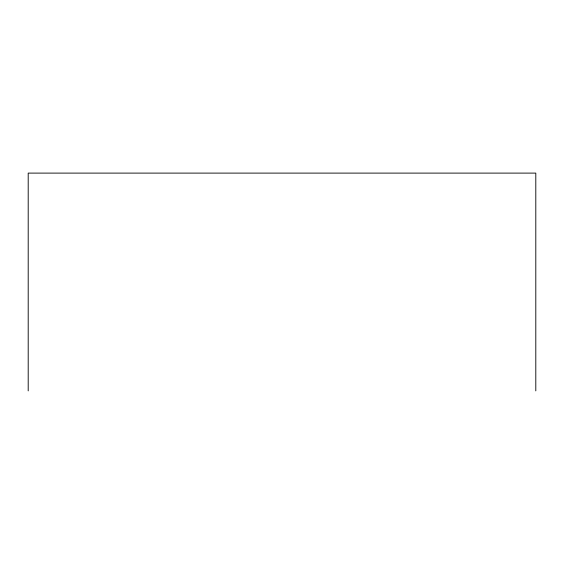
<?xml version="1.0" encoding="UTF-8"?>
<svg xmlns="http://www.w3.org/2000/svg" width="564" height="564" viewBox="0 0 564 564"><rect width="100%" height="100%" fill="white"/><g stroke="black" fill="none" stroke-linecap="round" stroke-linejoin="round"><path stroke-width="0.85" d="M535.8 390.894L535.8 173.106L28.2 173.106L28.2 390.894"/></g></svg>
